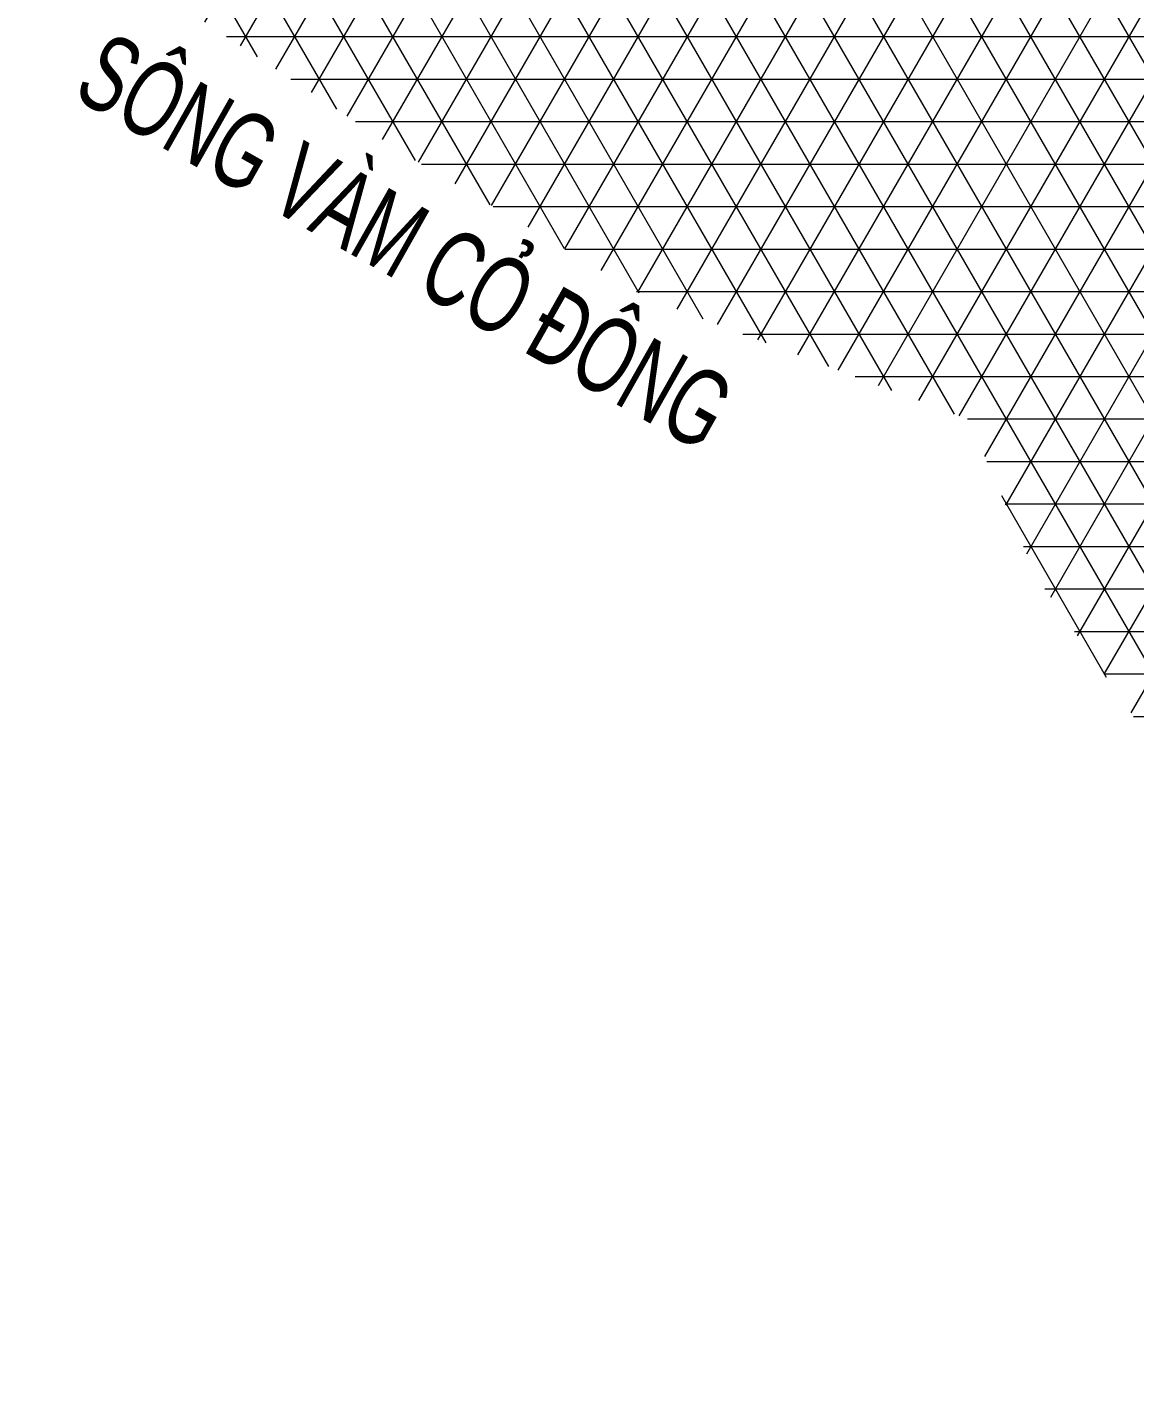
# Model space of a CAD drawing. Header units: metres. Extents: x 556238 to 587446, y 1177111 to 1219372.
# Drawn here: x 563387 to 565993, y 1195573 to 1198764 of the extents above; entities that cross this region are included whole.
import ezdxf
from ezdxf.enums import TextEntityAlignment as Align

# ---------------------------------------------------------------- set-up
doc = ezdxf.new("R2010")
doc.units = ezdxf.units.M
doc.header["$MEASUREMENT"] = 0
doc.layers.add('Table', color=7, linetype='Continuous', lineweight=18)
doc.layers.add('Xr_GT Ben Luc$0$0-text-giaothong', color=200, linetype='Continuous', lineweight=13)
doc.layers.add('Xr_GT Ben Luc$1$3- VUNG CANH QUAN', color=7, linetype='Continuous', lineweight=15, true_color=0xe6ffcc)
doc.styles.add('Xr_GT Ben Luc$0$HEO', font='Vhelven.ttf')

# ---------------------------------------------------------------- blocks, each defined once
blk = doc.blocks.new('Xr_GT Ben Luc')
at = {"layer": 'Xr_GT Ben Luc$1$3- VUNG CANH QUAN', "true_color": 0x2776bb}
h = blk.add_hatch(dxfattribs=at)
h.set_pattern_fill('NET3', color=152, scale=800)
h.set_pattern_definition([(0, (2.86, 41.65), (0, 100), []), (60, (2.86, 41.65), (-86.6025404, 50), []), (120, (2.86, 41.65), (-86.6025404, -50), [])])
h.paths.add_polyline_path([(572386.9, 1192697.6), (572041.9, 1192760.6), (571805.9, 1192889.6), (571351.9, 1193038.6), (570735.9, 1193226.6), (570409.9, 1193391.6), (570131.9, 1193606.6), (569966.9, 1193865.6), (569801.9, 1194124.6), (569620.9, 1194690.6), (569585.9, 1195082.6), (569612.9, 1195415.6), (569628.9, 1195831.6), (569624.9, 1196079.6), (569525.9, 1196248.6), (569404.9, 1196499.6), (569184.9, 1196722.6), (568949.9, 1196855.6), (568788.9, 1196855.6), (568545.9, 1196812.6), (568282.9, 1196702.6), (568145.9, 1196487.6), (567854.9, 1196342.6), (567615.9, 1196338.6), (567132.9, 1196279.6), (566877.9, 1196224.6), (566272.9, 1196794.6), (566013.9, 1197107.6), (565762.9, 1197468.6), (565601.9, 1197840.6), (564845.9, 1198126.6), (564275.9, 1198464.6), (563608.9, 1198904.6), (563531.9, 1199075.6), (563553.9, 1199269.6), (563597.9, 1199441.6), (563658.9, 1199585.6), (563686.9, 1199818.6), (563758.9, 1200211.6), (563824.9, 1200639.6), (563836.9, 1200927.6), (563830.9, 1201182.6), (563747.9, 1201365.6), (563597.9, 1201598.6), (563425.9, 1201852.6), (563303.9, 1202063.6), (563253.9, 1202542.6), (563248.9, 1202808.6), (563392.9, 1203063.6), (563508.9, 1203312.6), (563691.9, 1204018.6), (563636.9, 1204234.6), (563425.9, 1204516.6), (562971.9, 1204848.6), (562765.9, 1204954.6), (562516.9, 1205031.6), (562189.9, 1205142.6), (561857.9, 1205157.6), (561601.9, 1205173.6), (561407.9, 1205178.6), (561437.9, 1205626.6), (561595.9, 1205563.6), (561715.9, 1205478.6), (561991.9, 1205413.6), (562296.9, 1205337.6), (562498.9, 1205304.6), (562744.9, 1205214.6), (562956.9, 1205124.6), (563108.9, 1205000.6), (563250.9, 1204902.6), (563378.9, 1204839.6), (563493.9, 1204725.6), (563610.9, 1204646.6), (563754.9, 1204531.6), (563855.9, 1204379.6), (563907.9, 1204305.6), (564112.9, 1204133.6), (564136.9, 1204090.6), (564085.9, 1203867.6), (564041.9, 1203690.6), (563935.9, 1203450.6), (563828.9, 1203240.6), (563741.9, 1203099.6), (563640.9, 1202931.6), (563596.9, 1202762.6), (563550.9, 1202604.6), (563531.9, 1202454.6), (563520.9, 1202249.6), (563564.9, 1202116.6), (563739.9, 1201804.6), (563864.9, 1201640.6), (563979.9, 1201528.6), (564265.9, 1201275.6), (564355.9, 1201185.6), (564358.9, 1201070.6), (564268.9, 1200779.6), (564213.9, 1200619.6), (564140.9, 1200441.6), (563995.9, 1200193.6), (563951.9, 1200049.6), (563916.9, 1199899.6), (563919.9, 1199695.6), (563916.9, 1199559.6), (563935.9, 1199469.6), (564039.9, 1199347.6), (564148.9, 1199262.6), (564265.9, 1199191.6), (564442.9, 1199082.6), (564573.9, 1199019.6), (564748.9, 1199014.6), (564841.9, 1199011.6), (565063.9, 1198939.6), (565164.9, 1198899.6), (565347.9, 1198896.6), (565543.9, 1198904.6), (565778.9, 1198912.6), (565942.9, 1198915.6), (566105.9, 1198907.6), (566160.9, 1198852.6), (566176.9, 1198800.6), (566086.9, 1198461.6), (566065.9, 1198314.6), (566054.9, 1198112.6), (566045.9, 1197924.6), (566067.9, 1197723.6), (566103.9, 1197506.6), (566106.9, 1197416.6), (566193.9, 1197367.6), (566239.9, 1197318.6), (566286.9, 1197214.6), (566316.9, 1197119.6), (566455.9, 1196977.6), (566564.9, 1196843.6), (566660.9, 1196756.6), (566788.9, 1196683.6), (566921.9, 1196628.6), (567080.9, 1196579.6), (567359.9, 1196521.6), (567539.9, 1196556.6), (567757.9, 1196594.6), (567894.9, 1196671.6), (568003.9, 1196744.6), (568107.9, 1196845.6), (568178.9, 1196960.6), (568251.9, 1197088.6), (568388.9, 1197213.6), (568502.9, 1197262.6), (568737.9, 1197311.6), (568917.9, 1197273.6), (569138.9, 1197208.6), (569258.9, 1197148.6), (569586.9, 1196798.6), (569736.9, 1196624.6), (569796.9, 1196528.6), (569831.9, 1196378.6), (569902.9, 1196168.6), (569933.9, 1196037.6), (569927.9, 1195772.6), (569881.9, 1195522.6), (569808.9, 1195130.6), (569791.9, 1194928.6), (569802.9, 1194727.6), (569802.9, 1194590.6), (569884.9, 1194448.6), (569960.9, 1194296.6), (570064.9, 1194110.6), (570173.9, 1193898.6), (570244.9, 1193805.6), (570597.9, 1193556.6), (570752.9, 1193433.6), (570872.9, 1193384.6), (571224.9, 1193302.6), (571331.9, 1193289.6), (571451.9, 1193256.6), (571576.9, 1193215.6), (571726.9, 1193150.6), (571876.9, 1193092.6), (572131.9, 1192936.6), (572333.9, 1192903.6), (572483.9, 1192953.6), (572644.9, 1193029.6), (572699.9, 1193149.6), (572764.9, 1193277.6), (572821.9, 1193427.6), (572841.9, 1193547.6), (572911.9, 1193642.6), (573007.9, 1193713.6), (573130.9, 1193757.6), (573280.9, 1193792.6), (573553.9, 1193795.6), (573708.9, 1193746.6), (573844.9, 1193555.6), (573926.9, 1193351.6), (573926.9, 1193162.6), (573891.9, 1192963.6), (573806.9, 1192794.6), (573692.9, 1192694.6), (573446.9, 1192606.6), (573334.9, 1192568.6), (573201.9, 1192541.6), (573100.9, 1192505.6), (572922.9, 1192541.6), (572780.9, 1192590.6), (572521.9, 1192674.6)])
at = {"layer": 'Xr_GT Ben Luc$0$0-text-giaothong', "color": 0, "linetype": 'Continuous', "lineweight": 13, "style": 'Xr_GT Ben Luc$0$HEO', "width": 0.65}
blk.add_text('SOÂNG VAØM COÛ ÑOÂNG', height=180, rotation=330.5228, dxfattribs=at).set_placement((564276.7, 1198260.1), align=Align.MIDDLE_CENTER)

msp = doc.modelspace()

# ---------------------------------------------------------------- block references
at = {"layer": 'Table', "ltscale": 5}
msp.add_blockref('Xr_GT Ben Luc', (0, 0), dxfattribs=at)

doc.saveas('drawing.dxf')
